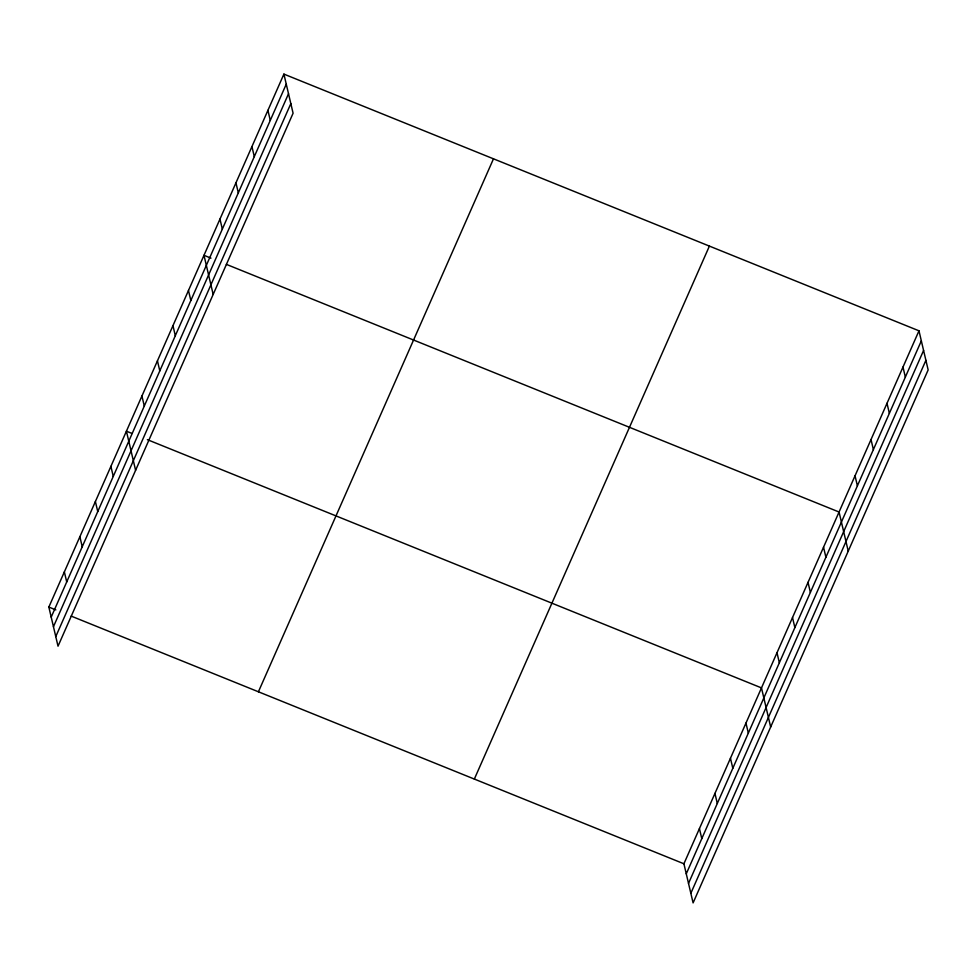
<?xml version="1.0" encoding="UTF-8"?>
<svg xmlns="http://www.w3.org/2000/svg" width="977" height="977" viewBox="0 0 977 977"><rect width="100%" height="100%" fill="white"/><g stroke="black" fill="none" stroke-linecap="round" stroke-linejoin="round"><path stroke-width="1.47" d="M283.904 74.105L293.088 113.222L58.022 646.188L48.85 607.071L283.904 74.105L918.978 330.812L928.15 369.929L693.096 902.895L683.912 863.778L918.978 330.812M51.207 617.11L286.261 84.144M53.454 626.709L288.52 93.743M55.774 636.589L290.828 103.635M258.416 691.777L493.483 158.824M474.346 779.06L709.4 246.106M686.269 873.817L921.335 340.851M688.516 883.403L923.583 350.45M690.837 893.296L925.903 360.33M210.971 258.136L203.985 255.315L213.169 294.431M226.346 264.352L839.06 512.021L848.231 551.138M132.005 433.458L126.424 431.199L135.595 470.303M147.38 439.662L761.486 687.893L770.658 727.01M48.85 607.071L55.836 609.892M71.199 616.108L683.912 863.778M902.992 367.059L905.349 377.098M887.006 403.293L889.363 413.332M871.02 439.54L873.377 449.579M855.034 475.775L857.391 485.813M823.538 547.193L825.895 557.232M808.028 582.365L810.385 592.404M792.518 617.549L794.863 627.588M776.996 652.721L779.353 662.76M745.976 723.078L748.321 733.104M730.454 758.25L732.811 768.288M714.944 793.422L717.301 803.46M699.434 828.594L701.779 838.632M267.93 110.352L270.275 120.391M251.944 146.599L254.301 156.625M235.958 182.833L238.315 192.872M219.972 219.08L222.329 229.119M188.476 290.487L190.833 300.525M172.966 325.671L175.31 335.709M157.444 360.843L159.801 370.881M141.934 396.015L144.291 406.053M110.902 466.371L113.259 476.41M95.392 501.543L97.749 511.582M79.882 536.715L82.227 546.754M64.36 571.899L66.717 581.938"/></g></svg>
